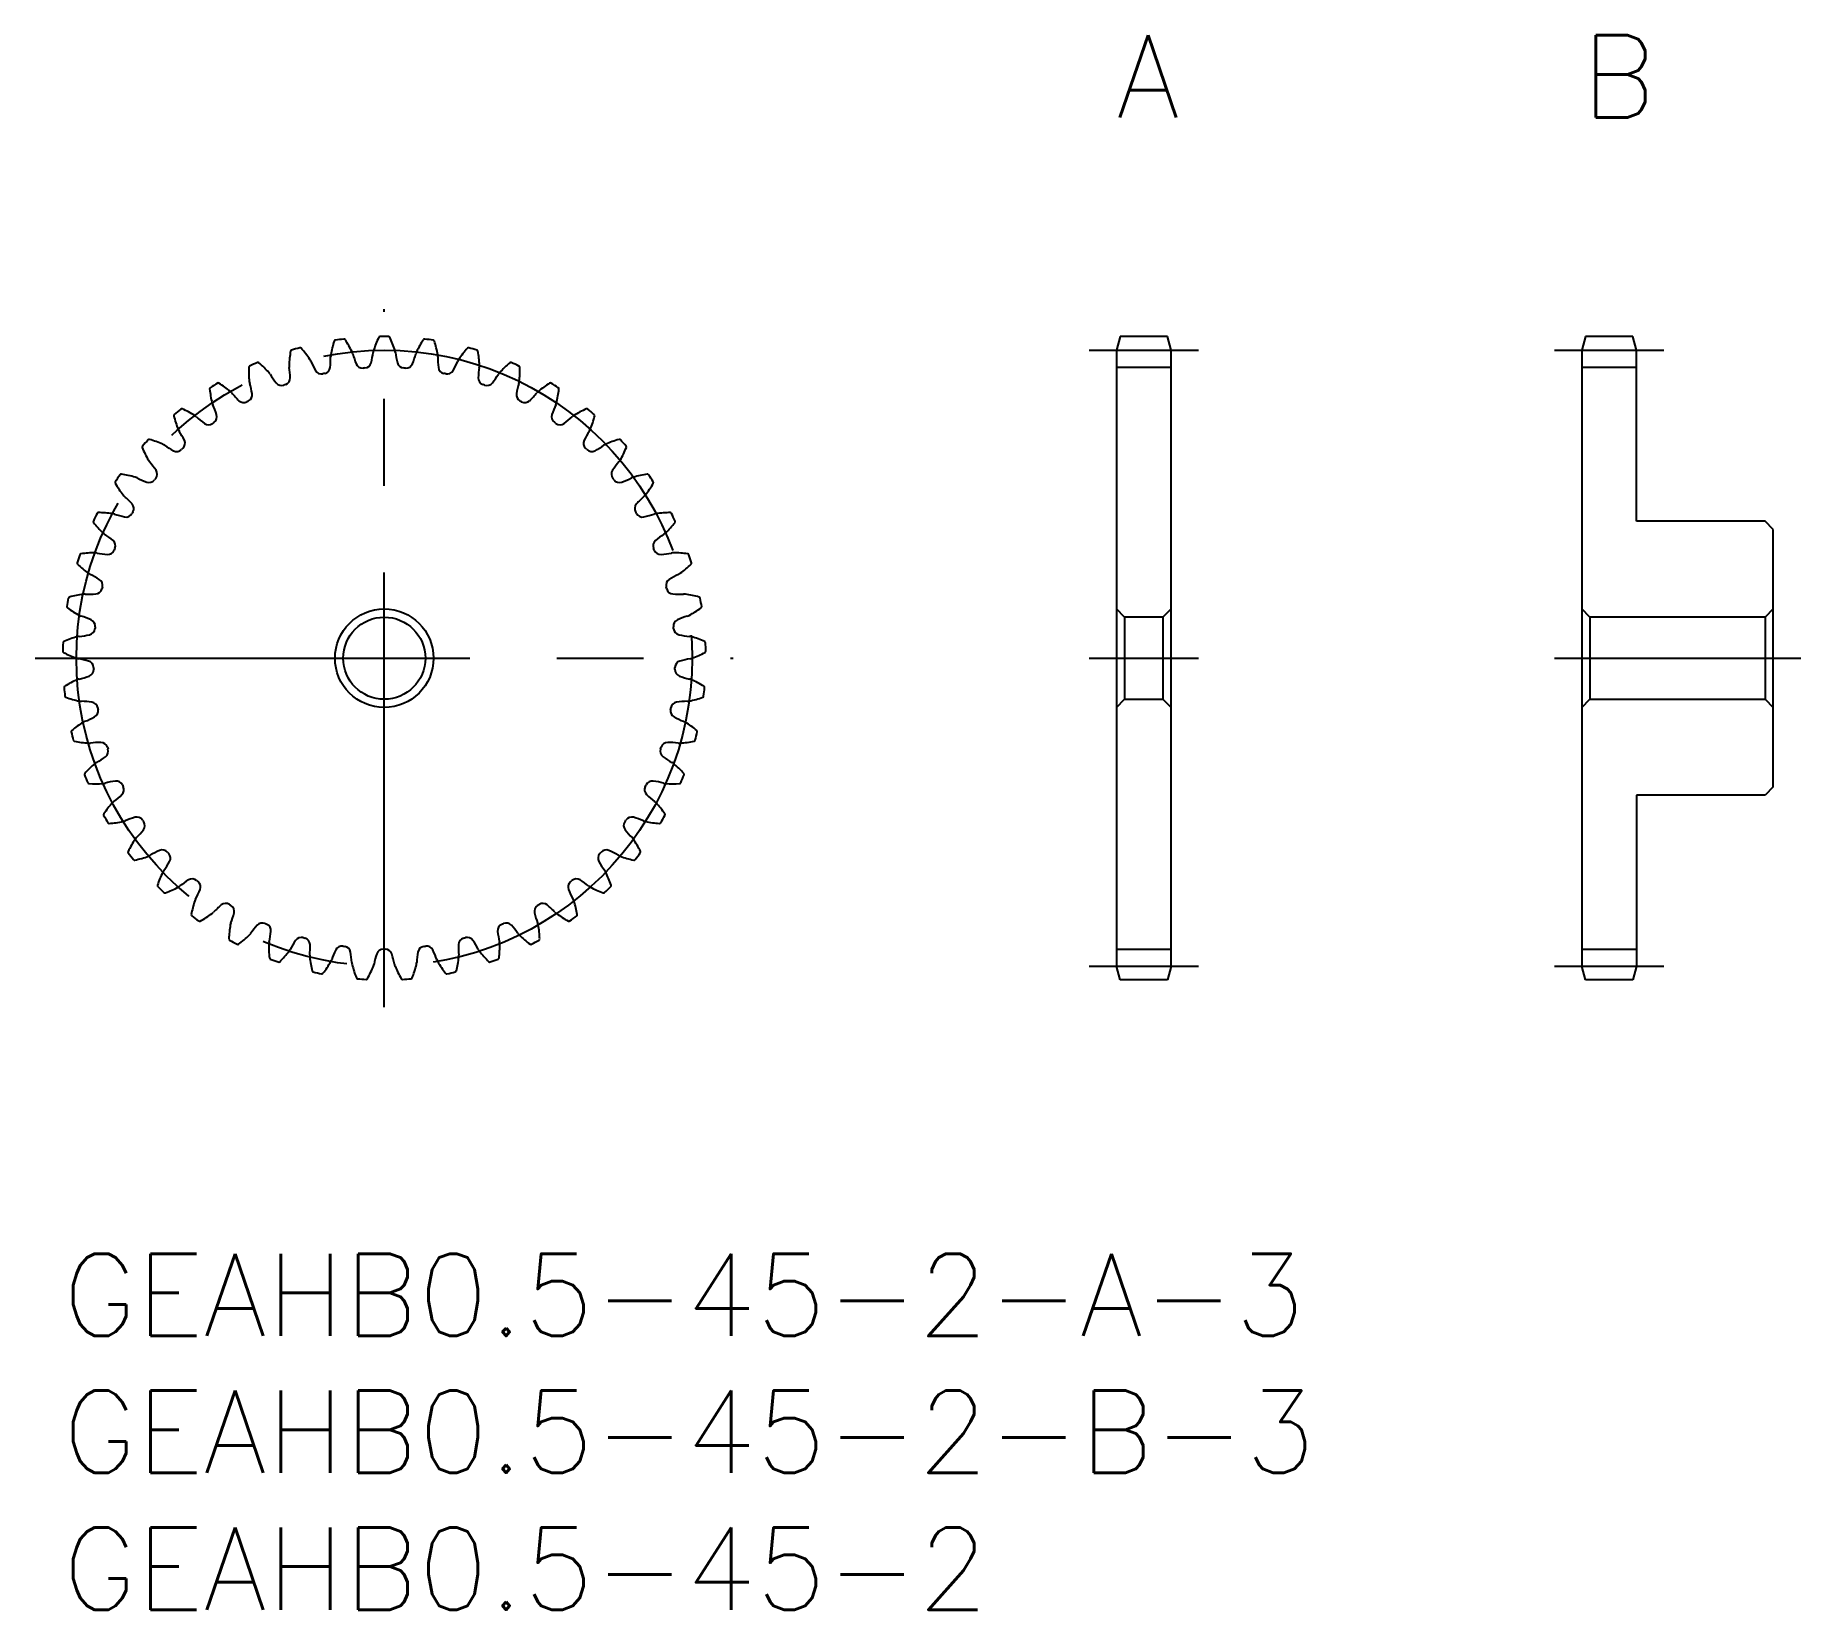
# Model space of a CAD drawing. Extents: x -1 to 63.5, y -13 to 44.5.
import ezdxf

# ---------------------------------------------------------------- set-up
doc = ezdxf.new("R2010")
doc.units = 0
doc.header["$LTSCALE"] = 0.5
doc.linetypes.add('CENTER', pattern=[50.8, 31.75, -6.35, 6.35, -6.35])
for name, color, linetype in [('MSM_CENTER', 1, 'CENTER'), ('MSM_CONTINUOUS', 7, 'CONTINUOUS'), ('MSM_PART_NUMBER', 7, 'CONTINUOUS')]:
    doc.layers.add(name, color=color, linetype=linetype)
doc.styles.get("Standard").update_dxf_attribs({"font": 'txt.shx', "height": 1, "bigfont": 'bigfont.shx'})

# ---------------------------------------------------------------- blocks, each defined once
blk = doc.blocks.new('*U3')
at = {"layer": 'MSM_PART_NUMBER'}
blk.add_text('GEAHB0.5-45-2-B-3', height=3, dxfattribs=at).set_placement((0, -8))
blk = doc.blocks.new('*U4')
at = {"layer": 'MSM_PART_NUMBER'}
blk.add_text('GEAHB0.5-45-2-A-3', height=3, dxfattribs=at).set_placement((0, -3))
blk = doc.blocks.new('*U5')
at = {"layer": 'MSM_PART_NUMBER'}
blk.add_text('GEAHB0.5-45-2', height=3, dxfattribs=at).set_placement((0, -13))
blk = doc.blocks.new('*U6')
at = {"layer": 'MSM_PART_NUMBER'}
blk.add_text('A', height=3, dxfattribs=at).set_placement((38.5, 41.5))
blk = doc.blocks.new('*U7')
at = {"layer": 'MSM_PART_NUMBER'}
blk.add_text('B', height=3, dxfattribs=at).set_placement((55.5, 41.5))

msp = doc.modelspace()

# ---------------------------------------------------------------- linework, layer by layer
at = {"layer": 'MSM_CENTER'}
for p, q in [((11.75, 9), (11.75, 34.5)), ((37.5, 33), (41.5, 33)), ((54.5, 33), (58.5, 33)), ((-1, 21.75), (24.5, 21.75)), ((37.5, 21.75), (41.5, 21.75)), ((54.5, 21.75), (63.5, 21.75)), ((37.5, 10.5), (41.5, 10.5)), ((54.5, 10.5), (58.5, 10.5))]:
    msp.add_line(p, q, dxfattribs=at)
msp.add_circle((11.75, 21.75), 11.25, dxfattribs=at)
at = {"layer": 'MSM_CONTINUOUS'}
for p, q in [((38.634, 33.5), (38.5, 33)), ((38.5, 33), (38.5, 10.5)), ((40.366, 33.5), (38.634, 33.5)), ((40.5, 33), (40.366, 33.5)), ((40.5, 10.5), (40.5, 33)), ((55.634, 33.5), (55.5, 33)), ((55.5, 33), (55.5, 10.5)), ((57.366, 33.5), (55.634, 33.5)), ((57.5, 33), (57.366, 33.5)), ((57.5, 26.75), (57.5, 33)), ((38.5, 32.375), (40.5, 32.375)), ((55.5, 32.375), (57.5, 32.375)), ((62.2, 26.75), (57.5, 26.75)), ((62.5, 26.45), (62.2, 26.75)), ((62.5, 17.05), (62.5, 26.45)), ((38.8, 23.25), (38.5, 23.55)), ((38.8, 23.25), (38.8, 20.25)), ((40.2, 23.25), (38.8, 23.25)), ((40.5, 23.55), (40.2, 23.25)), ((40.2, 23.25), (40.2, 20.25)), ((55.8, 23.25), (55.5, 23.55)), ((55.8, 23.25), (55.8, 20.25)), ((62.2, 23.25), (55.8, 23.25)), ((62.5, 23.55), (62.2, 23.25)), ((62.2, 23.25), (62.2, 20.25)), ((38.5, 19.95), (38.8, 20.25)), ((38.8, 20.25), (40.2, 20.25)), ((40.2, 20.25), (40.5, 19.95)), ((55.5, 19.95), (55.8, 20.25)), ((55.8, 20.25), (62.2, 20.25)), ((62.2, 20.25), (62.5, 19.95)), ((62.5, 17.05), (62.2, 16.75)), ((62.2, 16.75), (57.5, 16.75)), ((57.5, 16.75), (57.5, 10.5)), ((38.5, 11.125), (40.5, 11.125)), ((55.5, 11.125), (57.5, 11.125)), ((38.634, 10), (38.5, 10.5)), ((40.5, 10.5), (40.366, 10)), ((55.634, 10), (55.5, 10.5)), ((57.5, 10.5), (57.366, 10)), ((40.366, 10), (38.634, 10)), ((57.366, 10), (55.634, 10))]:
    msp.add_line(p, q, dxfattribs=at)
for radius in [1.8, 1.5]:
    msp.add_circle((11.75, 21.75), radius, dxfattribs=at)
for centre, radius, start, end in [((12.021, 32.319), 3.75, 170.12633, 178), ((8.376, 32.953), 0.05, 106.7603, 170.12633), ((11.75, 21.75), 11.75, 105.23964, 106.76036), ((8.675, 33.039), 0.05, 41.8737, 105.23964), ((5.919, 30.569), 3.75, 34, 41.87367), ((13.489, 32.178), 3.75, 162.12633, 170), ((9.968, 33.314), 0.05, 98.7603, 162.12633), ((11.75, 21.75), 11.75, 97.23964, 98.76036), ((10.276, 33.357), 0.05, 33.8737, 97.23983), ((7.204, 31.294), 3.75, 26, 33.87367), ((10.203, 32.757), 0.413, 15.32896, 26.00001), ((7.908, 33.365), 3.462, 346.23923, 352.58642), ((11.75, 32.866), 0.413, 162, 172.67104), ((14.924, 31.834), 3.75, 154.12633, 162), ((11.595, 33.449), 0.05, 90.76036, 154.12633), ((11.75, 21.75), 11.75, 89.23964, 90.76036), ((11.905, 33.449), 0.05, 25.87367, 89.23964), ((8.576, 31.834), 3.75, 18, 25.87367), ((11.75, 32.866), 0.413, 7.32896, 18), ((15.592, 33.365), 3.462, 187.41358, 193.76077), ((13.297, 32.757), 0.413, 154, 164.67104), ((16.296, 31.294), 3.75, 146.12633, 154), ((13.224, 33.357), 0.05, 82.76035, 146.12633), ((11.75, 21.75), 11.75, 81.23964, 82.76036), ((13.532, 33.314), 0.05, 17.87367, 81.23964), ((10.011, 32.178), 3.75, 10, 17.87367), ((17.581, 30.569), 3.75, 138.12633, 146), ((14.825, 33.039), 0.05, 74.76035, 138.12633), ((11.75, 21.75), 11.75, 73.23964, 74.76036), ((15.124, 32.953), 0.05, 9.87367, 73.23964), ((11.479, 32.319), 3.75, 2, 9.87367), ((10.548, 32.253), 3.75, 178.12633, 186), ((6.85, 32.374), 0.05, 114.7603, 178.12633), ((11.75, 21.75), 11.75, 113.23964, 114.76036), ((7.133, 32.501), 0.05, 49.8737, 113.23983), ((4.749, 29.672), 3.75, 42, 49.87367), ((8.686, 32.435), 0.413, 177.99999, 188.67104), ((4.855, 31.856), 3.462, 2.23923, 8.58642), ((8.686, 32.435), 0.413, 23.32896, 34.00001), ((12.242, 33.974), 3.462, 203.41358, 209.76077), ((9.454, 32.38), 0.25, 209.76076, 282.18962), ((9.524, 32.395), 0.25, 281.81038, 354.23923), ((6.329, 32.717), 3.462, 354.23923, 0.58642), ((10.203, 32.757), 0.413, 169.99999, 180.67104), ((13.938, 33.787), 3.462, 195.41358, 201.76077), ((10.955, 32.596), 0.25, 201.76076, 274.18962), ((11.75, 21.75), 10.625, 93.81038, 94.18962), ((11.027, 32.601), 0.25, 273.81038, 346.23923), ((12.473, 32.601), 0.25, 193.76077, 266.18962), ((11.75, 21.75), 10.625, 85.81038, 86.18962), ((12.545, 32.596), 0.25, 265.81038, 338.23923), ((9.562, 33.787), 3.462, 338.23923, 344.58642), ((13.297, 32.757), 0.413, 359.32896, 10), ((17.171, 32.717), 3.462, 179.41358, 185.76077), ((13.976, 32.395), 0.25, 185.76077, 258.18962), ((14.046, 32.38), 0.25, 257.81038, 330.23923), ((11.258, 33.974), 3.462, 330.23923, 336.58642), ((14.814, 32.435), 0.413, 145.99999, 156.67104), ((18.645, 31.856), 3.462, 171.41358, 177.76077), ((14.814, 32.435), 0.413, 351.32896, 2), ((18.751, 29.672), 3.75, 130.12633, 138), ((16.367, 32.501), 0.05, 66.76034, 130.12633), ((11.75, 21.75), 11.75, 65.23964, 66.76036), ((16.65, 32.374), 0.05, 1.87367, 65.23964), ((12.952, 32.253), 3.75, 354, 1.87367), ((5.419, 31.589), 0.05, 122.7603, 186.12627), ((11.75, 21.75), 11.75, 121.23964, 122.76036), ((5.682, 31.754), 0.05, 57.8737, 121.23964), ((3.715, 28.62), 3.75, 50, 57.87367), ((7.229, 31.905), 0.413, 185.99999, 196.67104), ((3.516, 30.798), 3.462, 10.23923, 16.58642), ((7.229, 31.905), 0.413, 31.32896, 42.00001), ((10.536, 33.923), 3.462, 211.41358, 217.76077), ((7.997, 31.957), 0.25, 217.76077, 290.18962), ((11.75, 21.75), 10.625, 109.81038, 110.18962), ((8.064, 31.981), 0.25, 289.81038, 2.23923), ((11.75, 21.75), 10.625, 101.81038, 102.18962), ((11.75, 21.75), 10.625, 77.81038, 78.18962), ((15.436, 31.981), 0.25, 177.76077, 250.18962), ((11.75, 21.75), 10.625, 69.81038, 70.18962), ((15.503, 31.957), 0.25, 249.81038, 322.23923), ((12.964, 33.923), 3.462, 322.23923, 328.58642), ((16.271, 31.905), 0.413, 137.99999, 148.67104), ((19.984, 30.798), 3.462, 163.41358, 169.76077), ((16.271, 31.905), 0.413, 343.32896, 354), ((19.785, 28.62), 3.75, 122.12634, 130), ((17.818, 31.754), 0.05, 58.76034, 122.1264), ((11.75, 21.75), 11.75, 57.23964, 58.76036), ((18.081, 31.589), 0.05, 353.87367, 57.23964), ((9.098, 31.984), 3.75, 186.12633, 194), ((5.86, 31.177), 0.413, 193.99999, 204.67104), ((2.337, 29.564), 3.462, 18.23923, 24.58642), ((5.86, 31.177), 0.413, 39.32896, 50.00001), ((8.853, 33.636), 3.462, 219.41358, 225.76077), ((6.613, 31.335), 0.25, 225.76077, 298.18962), ((11.75, 21.75), 10.625, 117.81038, 118.18962), ((6.676, 31.369), 0.25, 297.81038, 10.23923), ((16.824, 31.369), 0.25, 169.76077, 242.18962), ((11.75, 21.75), 10.625, 61.81038, 62.18962), ((16.887, 31.335), 0.25, 241.81038, 314.23923), ((14.647, 33.636), 3.462, 314.23923, 320.58642), ((17.64, 31.177), 0.413, 129.99999, 140.67104), ((21.163, 29.564), 3.462, 155.41358, 161.76077), ((17.64, 31.177), 0.413, 335.32896, 346), ((14.402, 31.984), 3.75, 346, 353.87367), ((4.111, 30.612), 0.05, 130.7603, 194.12627), ((7.699, 31.515), 3.75, 194.12633, 202), ((11.75, 21.75), 11.75, 129.23964, 130.76036), ((4.349, 30.812), 0.05, 65.8737, 129.23964), ((2.837, 27.435), 3.75, 58, 65.87367), ((4.605, 30.265), 0.413, 47.32896, 58.00001), ((7.227, 33.117), 3.462, 227.41358, 233.76077), ((5.329, 30.527), 0.25, 233.76077, 306.18962), ((11.75, 21.75), 10.625, 125.81038, 126.18962), ((5.387, 30.569), 0.25, 305.81038, 18.23923), ((18.113, 30.569), 0.25, 161.76077, 234.18962), ((11.75, 21.75), 10.625, 53.81038, 54.18962), ((18.171, 30.527), 0.25, 233.81038, 306.23923), ((16.273, 33.117), 3.462, 306.23923, 312.58642), ((18.895, 30.265), 0.413, 121.99999, 132.67104), ((20.663, 27.435), 3.75, 114.12634, 122), ((19.151, 30.812), 0.05, 50.76034, 114.1264), ((11.75, 21.75), 11.75, 49.23964, 50.76036), ((15.801, 31.515), 3.75, 338, 345.87367), ((19.389, 30.612), 0.05, 345.87367, 49.23964), ((11.75, 21.75), 11.75, 137.23964, 138.76036), ((3.16, 29.694), 0.05, 73.87369, 137.23964), ((2.132, 26.139), 3.75, 66, 73.87367), ((4.605, 30.265), 0.413, 201.99999, 212.67104), ((1.341, 28.178), 3.462, 26.23923, 32.58642), ((4.222, 29.598), 0.25, 313.81038, 26.23923), ((19.278, 29.598), 0.25, 153.76077, 226.18962), ((22.159, 28.178), 3.462, 147.41358, 153.76077), ((18.895, 30.265), 0.413, 327.32896, 338), ((21.368, 26.139), 3.75, 106.12633, 114), ((20.34, 29.694), 0.05, 42.76034, 106.12633), ((11.75, 21.75), 11.75, 41.23964, 42.76036), ((2.952, 29.463), 0.05, 138.76031, 202.12627), ((6.38, 30.856), 3.75, 202.12633, 210), ((3.49, 29.188), 0.413, 55.32896, 66.00001), ((5.689, 32.377), 3.462, 235.41358, 241.76077), ((4.17, 29.548), 0.25, 241.76077, 314.18962), ((11.75, 21.75), 10.625, 133.81038, 134.18962), ((11.75, 21.75), 10.625, 45.81038, 46.18962), ((19.33, 29.548), 0.25, 225.81038, 298.23923), ((17.811, 32.377), 3.462, 298.23923, 304.58642), ((20.01, 29.188), 0.413, 113.99999, 124.67104), ((17.12, 30.856), 3.75, 330, 337.87367), ((20.548, 29.463), 0.05, 337.87367, 41.23964), ((11.75, 21.75), 11.75, 145.23964, 146.76036), ((2.138, 28.421), 0.05, 81.87369, 145.23964), ((1.615, 24.758), 3.75, 74, 81.87367), ((3.49, 29.188), 0.413, 209.99999, 220.67104), ((0.548, 26.667), 3.462, 34.23923, 40.58642), ((3.203, 28.474), 0.25, 321.81038, 34.23922), ((20.297, 28.474), 0.25, 145.76077, 218.18962), ((22.952, 26.667), 3.462, 139.41358, 145.76077), ((20.01, 29.188), 0.413, 319.32896, 330), ((21.885, 24.758), 3.75, 98.12633, 106), ((21.362, 28.421), 0.05, 34.76034, 98.12633), ((11.75, 21.75), 11.75, 33.23964, 34.76036), ((1.964, 28.163), 0.05, 146.76031, 210.12633), ((5.164, 30.02), 3.75, 210.12633, 218), ((2.535, 27.966), 0.413, 63.32896, 74.00001), ((4.269, 31.43), 3.462, 243.41358, 249.76077), ((3.158, 28.417), 0.25, 249.76076, 322.18962), ((11.75, 21.75), 10.625, 141.81038, 142.18962), ((11.75, 21.75), 10.625, 37.81038, 38.18962), ((20.342, 28.417), 0.25, 217.81038, 290.23923), ((19.231, 31.43), 3.462, 290.23923, 296.58642), ((20.965, 27.966), 0.413, 105.99999, 116.67104), ((18.336, 30.02), 3.75, 322, 329.87367), ((21.536, 28.163), 0.05, 329.87367, 33.23964), ((2.535, 27.966), 0.413, 217.99999, 228.67104), ((-0.028, 25.06), 3.462, 42.23923, 48.58642), ((11.75, 21.75), 10.625, 149.81038, 150.18962), ((2.35, 27.219), 0.25, 329.81038, 42.23923), ((21.15, 27.219), 0.25, 137.76077, 210.18962), ((11.75, 21.75), 10.625, 29.81038, 30.18962), ((23.528, 25.06), 3.462, 131.41358, 137.76077), ((20.965, 27.966), 0.413, 311.32896, 322), ((1.167, 26.739), 0.05, 154.76031, 218.12627), ((11.75, 21.75), 11.75, 153.23964, 154.76036), ((4.078, 29.023), 3.75, 218.12633, 226), ((1.303, 27.018), 0.05, 89.87369, 153.23964), ((1.295, 23.318), 3.75, 82, 89.87367), ((1.759, 26.623), 0.413, 71.32896, 82.00001), ((2.995, 30.295), 3.462, 251.41358, 257.76077), ((2.314, 27.156), 0.25, 257.76077, 330.18962), ((21.186, 27.156), 0.25, 209.81038, 282.23923), ((20.505, 30.295), 3.462, 282.23923, 288.58642), ((21.741, 26.623), 0.413, 97.99999, 108.67104), ((22.205, 23.318), 3.75, 90.12633, 98), ((19.422, 29.023), 3.75, 314, 321.87367), ((22.197, 27.018), 0.05, 26.76034, 90.12633), ((11.75, 21.75), 11.75, 25.23964, 26.76036), ((22.333, 26.739), 0.05, 321.87367, 25.23964), ((1.759, 26.623), 0.413, 225.99999, 236.67104), ((-0.374, 23.388), 3.462, 50.23923, 56.58642), ((1.68, 25.857), 0.25, 337.81038, 50.23922), ((21.82, 25.857), 0.25, 129.76077, 202.18962), ((23.874, 23.388), 3.462, 123.41358, 129.76077), ((21.741, 26.623), 0.413, 303.32896, 314), ((0.576, 25.218), 0.05, 162.76031, 226.12627), ((11.75, 21.75), 11.75, 161.23964, 162.76036), ((3.14, 27.885), 3.75, 226.12633, 234), ((0.672, 25.513), 0.05, 97.87369, 161.23964), ((1.178, 21.848), 3.75, 90, 97.87367), ((1.178, 25.185), 0.413, 79.32896, 90), ((1.891, 28.993), 3.462, 259.41358, 265.76077), ((1.653, 25.79), 0.25, 265.76077, 338.18962), ((11.75, 21.75), 10.625, 157.81038, 158.18962), ((11.75, 21.75), 10.625, 21.81038, 22.18962), ((21.847, 25.79), 0.25, 201.81038, 274.23923), ((21.609, 28.993), 3.462, 274.23923, 280.58642), ((22.322, 25.185), 0.413, 89.99999, 100.67104), ((22.322, 21.848), 3.75, 82.12633, 90), ((20.36, 27.885), 3.75, 306, 313.87367), ((22.828, 25.513), 0.05, 18.76034, 82.12627), ((11.75, 21.75), 11.75, 17.23964, 18.76036), ((22.924, 25.218), 0.05, 313.87367, 17.23945), ((1.178, 25.185), 0.413, 233.99999, 244.67104), ((-0.484, 21.685), 3.462, 58.23923, 64.58642), ((1.207, 24.416), 0.25, 345.81038, 58.23922), ((22.293, 24.416), 0.25, 121.76077, 194.18962), ((23.984, 21.685), 3.462, 115.41358, 121.76077), ((22.322, 25.185), 0.413, 295.32896, 306), ((11.75, 21.75), 11.75, 169.23964, 170.76036), ((0.256, 23.934), 0.05, 105.87369, 169.23964), ((1.268, 20.376), 3.75, 98, 105.87367), ((0.803, 23.68), 0.413, 87.32896, 98), ((0.979, 27.551), 3.462, 267.41358, 273.76077), ((1.189, 24.346), 0.25, 273.76077, 346.18962), ((11.75, 21.75), 10.625, 165.81038, 166.18962), ((11.75, 21.75), 10.625, 13.81038, 14.18962), ((22.311, 24.346), 0.25, 193.81038, 266.23923), ((22.521, 27.551), 3.462, 266.23923, 272.58642), ((22.697, 23.68), 0.413, 81.99999, 92.67104), ((22.232, 20.376), 3.75, 74.12633, 82), ((23.244, 23.934), 0.05, 10.76034, 74.12627), ((11.75, 21.75), 11.75, 9.23964, 10.76036), ((0.202, 23.629), 0.05, 170.76031, 234.12627), ((2.37, 26.627), 3.75, 234.12633, 242), ((0.803, 23.68), 0.413, 241.99999, 252.67104), ((-0.356, 19.983), 3.462, 66.23923, 72.58642), ((23.856, 19.983), 3.462, 107.41358, 113.76077), ((22.697, 23.68), 0.413, 287.32896, 298), ((21.13, 26.627), 3.75, 298, 305.87367), ((23.298, 23.629), 0.05, 305.87367, 9.23964), ((0.276, 25.995), 3.462, 275.41358, 281.76077), ((0.931, 22.851), 0.25, 281.76077, 354.18962), ((0.938, 22.923), 0.25, 353.81038, 66.23923), ((11.75, 21.75), 10.625, 173.81038, 174.18962), ((22.562, 22.923), 0.25, 113.76077, 186.18962), ((11.75, 21.75), 10.625, 5.81038, 6.18962), ((22.569, 22.851), 0.25, 185.81038, 258.23923), ((23.224, 25.995), 3.462, 258.23923, 264.58642), ((11.75, 21.75), 11.75, 177.23964, 178.76036), ((0.053, 22.003), 0.05, 178.76031, 242.12627), ((0.064, 22.313), 0.05, 113.87369, 177.23964), ((1.783, 25.274), 3.75, 242.12633, 250), ((1.561, 18.93), 3.75, 106, 113.87367), ((0.641, 22.138), 0.413, 95.32896, 106), ((22.859, 22.138), 0.413, 73.99999, 84.67104), ((21.939, 18.93), 3.75, 66.12633, 74), ((21.717, 25.274), 3.75, 290, 297.87367), ((23.436, 22.313), 0.05, 2.76034, 66.12627), ((23.447, 22.003), 0.05, 297.87367, 1.23945), ((11.75, 21.75), 11.75, 1.23964, 2.76036), ((0.641, 22.138), 0.413, 249.99999, 260.67104), ((0.008, 18.316), 3.462, 74.23923, 80.58642), ((0.88, 21.406), 0.25, 1.81038, 74.23923), ((0.883, 21.335), 0.25, 289.76077, 2.18962), ((11.75, 21.75), 10.625, 181.81038, 182.18962), ((11.75, 21.75), 10.625, 357.81038, 358.18962), ((22.617, 21.335), 0.25, 177.81038, 250.23923), ((22.62, 21.406), 0.25, 105.76077, 178.18962), ((23.492, 18.316), 3.462, 99.41358, 105.76077), ((22.859, 22.138), 0.413, 279.32896, 290), ((0.099, 20.682), 0.05, 121.87369, 185.23964), ((11.75, 21.75), 11.75, 185.23964, 186.76036), ((2.053, 17.539), 3.75, 114, 121.87367), ((0.695, 20.588), 0.413, 103.32896, 114), ((-0.203, 24.357), 3.462, 283.41358, 289.76077), ((23.703, 24.357), 3.462, 250.23923, 256.58642), ((22.805, 20.588), 0.413, 65.99999, 76.67104), ((21.447, 17.539), 3.75, 58.12633, 66), ((11.75, 21.75), 11.75, 353.23964, 354.76036), ((23.401, 20.682), 0.05, 354.76034, 58.12627), ((0.131, 20.373), 0.05, 186.76031, 250.12627), ((1.389, 23.852), 3.75, 250.12633, 258), ((0.695, 20.588), 0.413, 257.99999, 268.67104), ((0.6, 16.715), 3.462, 82.23923, 88.58642), ((1.034, 19.897), 0.25, 9.81038, 82.23923), ((22.466, 19.897), 0.25, 97.76077, 170.18962), ((22.9, 16.715), 3.462, 91.41358, 97.76077), ((22.805, 20.588), 0.413, 271.32896, 282), ((22.111, 23.852), 3.75, 282, 289.87367), ((23.369, 20.373), 0.05, 289.87367, 353.23945), ((2.733, 16.231), 3.75, 122, 129.87367), ((0.965, 19.061), 0.413, 111.32896, 122), ((-0.449, 22.668), 3.462, 291.41358, 297.76077), ((1.047, 19.826), 0.25, 297.76077, 10.18962), ((11.75, 21.75), 10.625, 189.81038, 190.18962), ((22.453, 19.826), 0.25, 169.81038, 242.23923), ((11.75, 21.75), 10.625, 349.81038, 350.18962), ((23.949, 22.668), 3.462, 242.23923, 248.58642), ((22.535, 19.061), 0.413, 57.99999, 68.67104), ((20.767, 16.231), 3.75, 50.12633, 58), ((0.361, 19.07), 0.05, 129.87369, 193.23964), ((11.75, 21.75), 11.75, 193.23964, 194.76036), ((0.436, 18.769), 0.05, 194.76031, 258.12627), ((1.197, 22.39), 3.75, 258.12633, 266), ((22.303, 22.39), 3.75, 274, 281.87367), ((23.064, 18.769), 0.05, 281.87367, 345.23964), ((11.75, 21.75), 11.75, 345.23964, 346.76036), ((23.139, 19.07), 0.05, 346.76033, 50.12633), ((0.965, 19.061), 0.413, 265.99999, 276.67104), ((1.41, 15.212), 3.462, 90.23923, 96.58642), ((-0.458, 20.961), 3.462, 299.41358, 305.76077), ((1.396, 18.424), 0.25, 17.81038, 90.23923), ((1.418, 18.355), 0.25, 305.76077, 18.18962), ((11.75, 21.75), 10.625, 197.81038, 198.18962), ((22.082, 18.355), 0.25, 161.81038, 234.23923), ((11.75, 21.75), 10.625, 341.81038, 342.18962), ((22.104, 18.424), 0.25, 89.76077, 162.18962), ((23.958, 20.961), 3.462, 234.23923, 240.58642), ((22.09, 15.212), 3.462, 83.41358, 89.76077), ((22.535, 19.061), 0.413, 263.32896, 274), ((0.845, 17.511), 0.05, 137.87369, 201.23964), ((11.75, 21.75), 11.75, 201.23964, 202.76036), ((3.589, 15.03), 3.75, 130, 137.87367), ((1.444, 17.586), 0.413, 119.32896, 130.00001), ((22.056, 17.586), 0.413, 49.99999, 60.67104), ((19.911, 15.03), 3.75, 42.12633, 50), ((11.75, 21.75), 11.75, 337.23964, 338.76036), ((22.655, 17.511), 0.05, 338.76033, 42.12633), ((0.961, 17.224), 0.05, 202.76031, 266.12627), ((1.211, 20.915), 3.75, 266.12633, 274), ((1.444, 17.586), 0.413, 273.99999, 284.67104), ((2.42, 13.837), 3.462, 98.23923, 104.58642), ((1.96, 17.015), 0.25, 25.81038, 98.23923), ((1.991, 16.95), 0.25, 313.76077, 26.18962), ((11.75, 21.75), 10.625, 205.81038, 206.18962), ((21.509, 16.95), 0.25, 153.81038, 226.23923), ((11.75, 21.75), 10.625, 333.81038, 334.18962), ((21.54, 17.015), 0.25, 81.76077, 154.18962), ((21.08, 13.837), 3.462, 75.41358, 81.76077), ((22.056, 17.586), 0.413, 255.32896, 266), ((22.289, 20.915), 3.75, 266, 273.87367), ((22.539, 17.224), 0.05, 273.87367, 337.23964), ((4.604, 13.959), 3.75, 138, 145.87367), ((2.124, 16.192), 0.413, 127.32896, 138.00001), ((-0.23, 19.27), 3.462, 307.41358, 313.76077), ((23.73, 19.27), 3.462, 226.23923, 232.58642), ((21.376, 16.192), 0.413, 41.99999, 52.67104), ((18.896, 13.959), 3.75, 34.12633, 42), ((1.541, 16.035), 0.05, 145.87369, 209.23964), ((11.75, 21.75), 11.75, 209.23964, 210.76036), ((1.696, 15.766), 0.05, 210.76031, 274.12627), ((1.43, 19.456), 3.75, 274.12633, 282), ((2.124, 16.192), 0.413, 281.99999, 292.67104), ((3.612, 12.615), 3.462, 106.23923, 112.58642), ((2.714, 15.699), 0.25, 33.81038, 106.23923), ((0.232, 17.627), 3.462, 315.41358, 321.76077), ((11.75, 21.75), 10.625, 213.81038, 214.18962), ((2.754, 15.639), 0.25, 321.76077, 34.18962), ((20.746, 15.639), 0.25, 145.81038, 218.23923), ((11.75, 21.75), 10.625, 325.81038, 326.18962), ((23.268, 17.627), 3.462, 218.23923, 224.58642), ((20.786, 15.699), 0.25, 73.76077, 146.18962), ((19.888, 12.615), 3.462, 67.41358, 73.76077), ((21.376, 16.192), 0.413, 247.32896, 258), ((22.07, 19.456), 3.75, 258, 265.87367), ((21.804, 15.766), 0.05, 265.87367, 329.23964), ((11.75, 21.75), 11.75, 329.23964, 330.76036), ((21.959, 16.035), 0.05, 330.76033, 34.12633), ((5.757, 13.04), 3.75, 146, 153.87367), ((2.991, 14.907), 0.413, 135.32896, 146), ((20.509, 14.907), 0.413, 33.99999, 44.67104), ((17.743, 13.04), 3.75, 26.12634, 34), ((2.435, 14.67), 0.05, 153.87369, 217.23964), ((11.75, 21.75), 11.75, 217.23964, 218.76036), ((2.627, 14.425), 0.05, 218.76031, 282.1264), ((1.849, 18.042), 3.75, 282.12634, 290), ((2.991, 14.907), 0.413, 289.99999, 300.67104), ((4.963, 11.572), 3.462, 114.23923, 120.58642), ((3.644, 14.5), 0.25, 41.81038, 114.23923), ((0.918, 16.064), 3.462, 323.41358, 329.76077), ((11.75, 21.75), 10.625, 221.81038, 222.18962), ((3.692, 14.446), 0.25, 329.76077, 42.18962), ((19.808, 14.446), 0.25, 137.81038, 210.23923), ((22.582, 16.064), 3.462, 210.23923, 216.58642), ((11.75, 21.75), 10.625, 317.81038, 318.18962), ((19.856, 14.5), 0.25, 65.76077, 138.18962), ((18.537, 11.572), 3.462, 59.41358, 65.76077), ((20.509, 14.907), 0.413, 239.32896, 250), ((21.651, 18.042), 3.75, 250, 257.87367), ((20.873, 14.425), 0.05, 257.87367, 321.23964), ((11.75, 21.75), 11.75, 321.23964, 322.76036), ((21.065, 14.67), 0.05, 322.76033, 26.1264), ((7.028, 12.291), 3.75, 154, 161.87367), ((4.028, 13.754), 0.413, 143.32896, 154.00001), ((6.445, 10.726), 3.462, 122.23923, 128.58642), ((4.732, 13.442), 0.25, 49.81038, 122.23923), ((11.75, 21.75), 10.625, 229.81038, 230.18962), ((4.787, 13.396), 0.25, 337.76077, 50.18962), ((18.713, 13.396), 0.25, 129.81038, 202.23923), ((11.75, 21.75), 10.625, 309.81038, 310.18962), ((18.768, 13.442), 0.25, 57.76077, 130.18962), ((17.055, 10.726), 3.462, 51.41358, 57.76077), ((19.472, 13.754), 0.413, 25.99999, 36.67104), ((16.472, 12.291), 3.75, 18.12634, 26), ((3.512, 13.442), 0.05, 161.87369, 225.23964), ((11.75, 21.75), 11.75, 225.23964, 226.76036), ((3.735, 13.227), 0.05, 226.76041, 290.12633), ((2.462, 16.701), 3.75, 290.12633, 298), ((4.028, 13.754), 0.413, 297.99999, 308.67104), ((5.216, 12.757), 0.413, 151.32896, 162), ((1.815, 14.612), 3.462, 331.41358, 337.76077), ((21.685, 14.612), 3.462, 202.23923, 208.58642), ((18.284, 12.757), 0.413, 17.99999, 28.67104), ((19.472, 13.754), 0.413, 231.32896, 242), ((21.038, 16.701), 3.75, 242, 249.87367), ((19.765, 13.227), 0.05, 249.87368, 313.23964), ((11.75, 21.75), 11.75, 313.23964, 314.76036), ((19.988, 13.442), 0.05, 314.7604, 18.1264), ((4.748, 12.377), 0.05, 169.87369, 233.23964), ((8.39, 11.726), 3.75, 162, 169.87367), ((11.75, 21.75), 11.75, 233.23964, 234.76036), ((3.255, 15.457), 3.75, 298.12633, 306), ((5.216, 12.757), 0.413, 305.99999, 316.67104), ((8.031, 10.095), 3.462, 130.23923, 136.58642), ((5.957, 12.547), 0.25, 57.81038, 130.23923), ((11.75, 21.75), 10.625, 237.81038, 238.18962), ((2.905, 13.298), 3.462, 339.41358, 345.76077), ((6.018, 12.508), 0.25, 345.76077, 58.18962), ((17.482, 12.508), 0.25, 121.81038, 194.23923), ((20.595, 13.298), 3.462, 194.23923, 200.58642), ((11.75, 21.75), 10.625, 301.81038, 302.18962), ((17.543, 12.547), 0.25, 49.76077, 122.18962), ((15.469, 10.095), 3.462, 43.41358, 49.76077), ((18.284, 12.757), 0.413, 223.32896, 234), ((20.245, 15.457), 3.75, 234, 241.87367), ((11.75, 21.75), 11.75, 305.23964, 306.76036), ((15.11, 11.726), 3.75, 10.12634, 18), ((18.752, 12.377), 0.05, 306.7604, 10.1264), ((4.999, 12.194), 0.05, 234.76032, 298.12633), ((9.818, 11.356), 3.75, 170, 177.87367), ((6.532, 11.936), 0.413, 159.32896, 170), ((4.213, 14.336), 3.75, 306.12633, 314), ((6.532, 11.936), 0.413, 313.99999, 324.67104), ((9.689, 9.691), 3.462, 138.23923, 144.58642), ((7.294, 11.83), 0.25, 65.81038, 138.23923), ((11.75, 21.75), 10.625, 245.81038, 246.18962), ((7.36, 11.801), 0.25, 353.76077, 66.18962), ((4.167, 12.15), 3.462, 347.41358, 353.76077), ((16.14, 11.801), 0.25, 113.81038, 186.23923), ((19.333, 12.15), 3.462, 186.23923, 192.58642), ((11.75, 21.75), 10.625, 293.81038, 294.18962), ((16.206, 11.83), 0.25, 41.76077, 114.18962), ((13.811, 9.691), 3.462, 35.41358, 41.76077), ((16.968, 11.936), 0.413, 215.32896, 226), ((19.287, 14.336), 3.75, 226, 233.87367), ((16.968, 11.936), 0.413, 9.99999, 20.67104), ((13.682, 11.356), 3.75, 2.12634, 10), ((18.501, 12.194), 0.05, 241.87368, 305.23983), ((6.121, 11.493), 0.05, 177.87368, 241.23964), ((11.75, 21.75), 11.75, 241.23964, 242.76036), ((6.395, 11.348), 0.05, 242.76032, 306.12633), ((11.283, 11.188), 3.75, 178, 185.87367), ((7.948, 11.305), 0.413, 167.32896, 178), ((5.319, 13.359), 3.75, 314.12633, 322), ((7.948, 11.305), 0.413, 321.99999, 332.67104), ((11.388, 9.522), 3.462, 146.23923, 152.58642), ((8.718, 11.306), 0.25, 73.81038, 146.23923), ((11.75, 21.75), 10.625, 253.81038, 254.18962), ((8.787, 11.286), 0.25, 1.76077, 74.18962), ((5.577, 11.188), 3.462, 355.41358, 1.76077), ((13.093, 9.59), 3.462, 154.23923, 160.58642), ((10.201, 10.986), 0.25, 81.81038, 154.23923), ((11.75, 21.75), 10.625, 261.81038, 262.18962), ((10.272, 10.976), 0.25, 9.76077, 82.18962), ((7.107, 10.431), 3.462, 3.41358, 9.76077), ((11.714, 10.875), 0.25, 89.81038, 162.23923), ((11.75, 21.75), 10.625, 269.81038, 270.18962), ((11.786, 10.875), 0.25, 17.76077, 90.18962), ((16.393, 10.431), 3.462, 170.23923, 176.58642), ((13.228, 10.976), 0.25, 97.81038, 170.23923), ((11.75, 21.75), 10.625, 277.81038, 278.18962), ((13.299, 10.986), 0.25, 25.76077, 98.18962), ((10.407, 9.59), 3.462, 19.41358, 25.76077), ((17.923, 11.188), 3.462, 178.23923, 184.58642), ((14.713, 11.286), 0.25, 105.81038, 178.23923), ((11.75, 21.75), 10.625, 285.81038, 286.18962), ((14.782, 11.306), 0.25, 33.76077, 106.18962), ((12.112, 9.522), 3.462, 27.41358, 33.76077), ((15.552, 11.305), 0.413, 207.32896, 218), ((18.181, 13.359), 3.75, 218, 225.87367), ((12.217, 11.188), 3.75, 354.12633, 2), ((15.552, 11.305), 0.413, 1.99999, 12.67104), ((17.105, 11.348), 0.05, 233.87368, 297.23983), ((11.75, 21.75), 11.75, 297.23964, 298.76036), ((17.379, 11.493), 0.05, 298.7604, 2.1264), ((7.603, 10.81), 0.05, 185.87369, 249.23964), ((11.75, 21.75), 11.75, 249.23964, 250.76036), ((7.895, 10.703), 0.05, 250.76032, 314.12627), ((9.439, 10.877), 0.413, 175.32896, 186), ((12.758, 11.226), 3.75, 186, 193.87367), ((9.166, 10.339), 0.05, 193.87369, 257.23964), ((6.549, 12.546), 3.75, 322.12633, 330), ((9.439, 10.877), 0.413, 329.99999, 340.67104), ((10.975, 10.661), 0.413, 183.32896, 194), ((14.213, 11.469), 3.75, 194, 201.87367), ((7.88, 11.912), 3.75, 330.12633, 338), ((10.975, 10.661), 0.413, 337.99999, 348.67104), ((14.772, 9.895), 3.462, 162.23923, 168.58642), ((8.728, 9.895), 3.462, 11.41358, 17.76077), ((12.525, 10.661), 0.413, 191.32896, 202), ((15.62, 11.912), 3.75, 202, 209.87367), ((9.287, 11.469), 3.75, 338.12633, 346), ((12.525, 10.661), 0.413, 345.99999, 356.67104), ((14.061, 10.877), 0.413, 199.32896, 210), ((16.951, 12.546), 3.75, 210, 217.87367), ((14.334, 10.339), 0.05, 282.76032, 346.12627), ((10.742, 11.226), 3.75, 346.12633, 354), ((14.061, 10.877), 0.413, 353.99999, 4.67104), ((15.605, 10.703), 0.05, 225.87368, 289.23964), ((11.75, 21.75), 11.75, 289.23964, 290.76036), ((15.897, 10.81), 0.05, 290.76032, 354.12627), ((11.75, 21.75), 11.75, 257.23964, 258.76036), ((9.47, 10.274), 0.05, 258.76032, 322.12627), ((10.779, 10.09), 0.05, 201.87369, 265.23983), ((11.75, 21.75), 11.75, 265.23964, 266.76036), ((11.089, 10.069), 0.05, 266.76032, 330.12627), ((12.411, 10.069), 0.05, 209.87368, 273.23983), ((11.75, 21.75), 11.75, 273.23964, 274.76036), ((12.721, 10.09), 0.05, 274.76032, 338.12633), ((14.03, 10.274), 0.05, 217.87368, 281.23983), ((11.75, 21.75), 11.75, 281.23964, 282.76036)]:
    msp.add_arc(centre, radius, start, end, dxfattribs=at)

# ---------------------------------------------------------------- block references
for name in ['*U6', '*U7', '*U4', '*U3', '*U5']:
    msp.add_blockref(name, (0, 0), dxfattribs=at)

doc.saveas('drawing.dxf')
